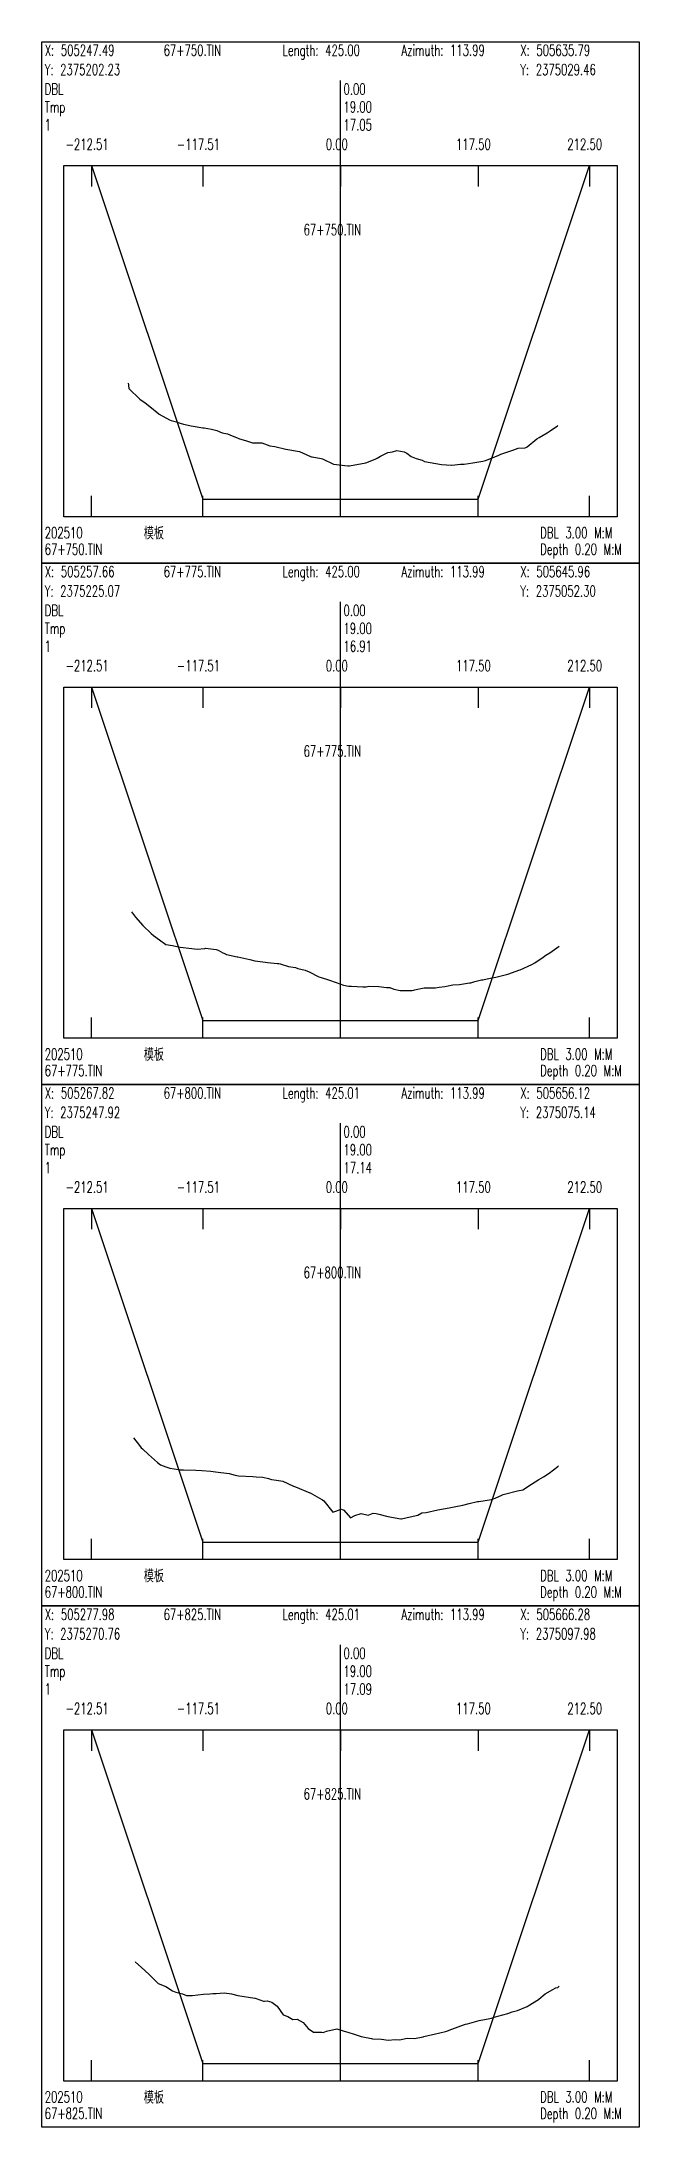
# Model space of a CAD drawing. Extents: x 1 to 171, y -594 to 0.
import ezdxf

# ---------------------------------------------------------------- set-up
doc = ezdxf.new("R2010")
doc.units = 0
doc.header["$MEASUREMENT"] = 0
doc.layers.add('LABELS', color=7, linetype='Continuous')
doc.layers.add('XSECTION', color=7, linetype='Continuous')
doc.styles.get("Standard").update_dxf_attribs({"font": 'txt.shx'})

msp = doc.modelspace()

# ---------------------------------------------------------------- linework, layer by layer
at = {"layer": 'XSECTION', "color": 0, "linetype": 'Continuous'}
for points in [[(1, -0.01), (171, -0.01), (171, -148.48), (1, -148.48), (1, -0.01)], [(86, -135.3), (86, -11.06)], [(86, -135.3), (86, -11.06)], [(7.3, -35.3), (164.71, -35.3), (164.71, -135.3), (7.3, -135.3), (7.3, -35.3)], [(15.17, -35.3), (15.17, -41.24)], [(15.17, -35.3), (46.83, -130.3)], [(15.17, -35.3), (46.83, -130.3)], [(46.83, -35.3), (46.83, -41.24)], [(86, -35.3), (86, -41.24)], [(125.17, -35.3), (125.17, -41.24)], [(125.17, -130.3), (156.84, -35.3)], [(125.17, -130.3), (156.84, -35.3)], [(156.84, -35.3), (156.84, -41.24)], [(15.17, -135.3), (15.17, -129.36)], [(46.83, -135.3), (46.83, -129.36)], [(46.83, -130.3), (86, -130.3)], [(46.83, -130.3), (46.83, -130.3)], [(46.83, -130.3), (86, -130.3)], [(86, -135.3), (86, -129.36)], [(86, -130.3), (125.17, -130.3)], [(86, -130.3), (125.17, -130.3)], [(125.17, -135.3), (125.17, -129.36)], [(125.17, -130.3), (125.17, -130.3)], [(156.84, -135.3), (156.84, -129.36)], [(1, -148.49), (171, -148.49), (171, -296.95), (1, -296.95), (1, -148.49)], [(86, -283.77), (86, -159.54)], [(86, -283.77), (86, -159.54)], [(7.3, -183.77), (164.71, -183.77), (164.71, -283.77), (7.3, -283.77), (7.3, -183.77)], [(15.17, -183.77), (15.17, -189.71)], [(15.17, -183.77), (46.83, -278.77)], [(15.17, -183.77), (46.83, -278.77)], [(46.83, -183.77), (46.83, -189.71)], [(86, -183.77), (86, -189.71)], [(125.17, -183.77), (125.17, -189.71)], [(125.17, -278.77), (156.84, -183.77)], [(125.17, -278.77), (156.84, -183.77)], [(156.84, -183.77), (156.84, -189.71)], [(15.17, -283.77), (15.17, -277.84)], [(46.83, -283.77), (46.83, -277.84)], [(46.83, -278.77), (86, -278.77)], [(46.83, -278.77), (46.83, -278.77)], [(46.83, -278.77), (86, -278.77)], [(86, -283.77), (86, -277.84)], [(86, -278.77), (125.17, -278.77)], [(86, -278.77), (125.17, -278.77)], [(125.17, -283.77), (125.17, -277.84)], [(125.17, -278.77), (125.17, -278.77)], [(156.84, -283.77), (156.84, -277.84)], [(1, -296.96), (171, -296.96), (171, -445.43), (1, -445.43), (1, -296.96)], [(86, -432.25), (86, -308.01)], [(86, -432.25), (86, -308.01)], [(7.3, -332.25), (164.71, -332.25), (164.71, -432.25), (7.3, -432.25), (7.3, -332.25)], [(15.17, -332.25), (15.17, -338.19)], [(15.17, -332.25), (46.83, -427.25)], [(15.17, -332.25), (46.83, -427.25)], [(46.83, -332.25), (46.83, -338.19)], [(86, -332.25), (86, -338.19)], [(125.17, -332.25), (125.17, -338.19)], [(125.17, -427.25), (156.84, -332.25)], [(125.17, -427.25), (156.84, -332.25)], [(156.84, -332.25), (156.84, -338.19)], [(15.17, -432.25), (15.17, -426.31)], [(46.83, -432.25), (46.83, -426.31)], [(46.83, -427.25), (86, -427.25)], [(46.83, -427.25), (46.83, -427.25)], [(46.83, -427.25), (86, -427.25)], [(86, -432.25), (86, -426.31)], [(86, -427.25), (125.17, -427.25)], [(86, -427.25), (125.17, -427.25)], [(125.17, -432.25), (125.17, -426.31)], [(125.17, -427.25), (125.17, -427.25)], [(156.84, -432.25), (156.84, -426.31)], [(1, -445.44), (171, -445.44), (171, -593.9), (1, -593.9), (1, -445.44)], [(86, -580.73), (86, -456.49)], [(86, -580.73), (86, -456.49)], [(7.3, -480.73), (164.71, -480.73), (164.71, -580.73), (7.3, -580.73), (7.3, -480.73)], [(15.17, -480.73), (15.17, -486.66)], [(15.17, -480.73), (46.83, -575.73)], [(15.17, -480.73), (46.83, -575.73)], [(46.83, -480.73), (46.83, -486.66)], [(86, -480.73), (86, -486.66)], [(125.17, -480.73), (125.17, -486.66)], [(125.17, -575.73), (156.84, -480.73)], [(125.17, -575.73), (156.84, -480.73)], [(156.84, -480.73), (156.84, -486.66)], [(15.17, -580.73), (15.17, -574.79)], [(46.83, -580.73), (46.83, -574.79)], [(46.83, -575.73), (86, -575.73)], [(46.83, -575.73), (46.83, -575.73)], [(46.83, -575.73), (86, -575.73)], [(86, -580.73), (86, -574.79)], [(86, -575.73), (125.17, -575.73)], [(86, -575.73), (125.17, -575.73)], [(125.17, -580.73), (125.17, -574.79)], [(125.17, -575.73), (125.17, -575.73)], [(156.84, -580.73), (156.84, -574.79)]]:
    msp.add_lwpolyline(points, dxfattribs=at)
at = {"layer": 'XSECTION', "color": 1, "linetype": 'Continuous'}
for points in [[(25.55, -97.25), (25.67, -97.7), (25.71, -97.9), (25.76, -98.8), (25.77, -98.8), (28.89, -101.8), (30.42, -102.8), (31.74, -103.85), (34.28, -106), (34.35, -106.05), (34.4, -106.1), (37.32, -107.7), (37.87, -107.85), (39.34, -108.3), (40.42, -108.65), (41.29, -108.9), (43.49, -109.4), (44.05, -109.5), (46.87, -110), (47.23, -110), (49.31, -110.3), (50.86, -110.7), (52.34, -111.4), (53.87, -111.7), (55.18, -112.25), (56.4, -112.7), (57.23, -113.1), (58.94, -113.55), (60.96, -114.2), (63.23, -114.2), (63.45, -114.25), (63.58, -114.25), (65.92, -115.05), (67.28, -115.25), (70.41, -116.05), (70.43, -116.05), (70.44, -116.05), (70.45, -116.05), (74.32, -116.7), (77.45, -118.1), (77.74, -118.25), (77.94, -118.25), (80.54, -118.65), (80.85, -118.75), (84.05, -120.3), (88.1, -120.8), (88.17, -120.8), (88.2, -120.8), (88.6, -120.75), (93.2, -119.9), (95.9, -118.9), (96.4, -118.6), (97.34, -118.05), (99.47, -116.95), (100.77, -116.8), (102.04, -116.45), (104.09, -116.8), (104.92, -117.15), (106.1, -118.1), (107.49, -118.7), (109.19, -119.15), (109.93, -119.55), (113.09, -120.1), (114.73, -120.45), (117.61, -120.55), (117.67, -120.55), (120.12, -120.35), (121.23, -120.35), (123.7, -119.95), (126.49, -119.45), (127.23, -119.25), (130.89, -117.8), (131.47, -117.55), (131.58, -117.5), (135.06, -116.3), (136.53, -115.8), (138.54, -115.7), (139.09, -115.4), (141.85, -113.1), (142.51, -112.7), (144.83, -111.4), (145.67, -110.8), (147.71, -109.35), (147.79, -109.2)], [(26.49, -247.82), (27.67, -249.27), (29.8, -251.72), (32.16, -253.92), (32.82, -254.52), (34.5, -255.72), (36.28, -257.07), (38.19, -257.42), (39.43, -257.67), (40.4, -257.82), (43.69, -258.22), (45.19, -258.42), (47.44, -258.22), (47.7, -258.17), (48.36, -258.27), (50.61, -258.47), (51.16, -258.67), (52.56, -259.42), (53.24, -259.77), (53.56, -259.92), (56.59, -260.57), (56.69, -260.57), (56.8, -260.62), (60.16, -261.37), (61.64, -261.72), (63.87, -262.07), (65.22, -262.17), (68.12, -262.47), (68.43, -262.52), (68.85, -262.62), (71.24, -263.32), (73.2, -263.67), (73.88, -263.92), (75.92, -264.37), (77.05, -264.87), (79.83, -266.32), (80.47, -266.52), (82.58, -267.17), (84.79, -267.87), (86.89, -268.67), (88.25, -268.92), (89.1, -268.97), (92.35, -269.17), (93.3, -269.12), (94.04, -268.92), (96.89, -269.02), (99.08, -269.32), (100.02, -269.32), (101.15, -269.77), (103, -270.17), (106.36, -270.22), (106.83, -270.12), (107.09, -270.02), (109.78, -269.42), (112.99, -269.42), (114.08, -269.27), (115.64, -269.07), (117.96, -268.62), (119.87, -268.47), (122.67, -268.02), (123.12, -267.97), (124.19, -267.67), (126.09, -267.17), (126.52, -267.17), (127.76, -266.82), (130.18, -266.37), (133.26, -265.62), (133.94, -265.47), (136.7, -264.42), (137.09, -264.27), (140.42, -262.77), (141.31, -262.27), (143.63, -260.72), (144.42, -260.17), (145.56, -259.47), (148.2, -257.57)], [(27.09, -397.55), (28.78, -399.75), (29.28, -400.4), (29.68, -400.75), (31.38, -402.3), (33.98, -404.6), (34.8, -405.3), (36.28, -405.8), (37.44, -406.2), (39.87, -406.6), (40.15, -406.7), (40.37, -406.65), (41.31, -406.65), (44.81, -406.8), (46.52, -406.85), (49.15, -407.1), (50.39, -407.25), (54.37, -407.7), (56.07, -408.2), (57, -408.35), (61.03, -408.55), (62.02, -408.7), (63.94, -408.8), (65.55, -409.15), (66.38, -409.4), (67.76, -409.65), (69.62, -409.95), (72.62, -411.3), (73.19, -411.5), (77.31, -413.2), (77.37, -413.25), (80.69, -415.1), (80.89, -415.25), (81.22, -415.55), (83.8, -418.75), (86.27, -417.85), (86.99, -418.2), (88.83, -420.35), (90.09, -419.7), (91.86, -419.15), (93.87, -419.6), (95.32, -419), (96.12, -419.15), (96.95, -419.35), (99.46, -420), (103.17, -420.65), (103.24, -420.65), (103.36, -420.6), (105.86, -420.1), (107.96, -419.55), (109.16, -418.95), (110.37, -418.85), (113.66, -418.1), (116.96, -417.5), (118.35, -417.2), (120.81, -416.7), (122.63, -416.25), (125.02, -415.75), (125.11, -415.75), (125.32, -415.7), (128.94, -415.1), (130.05, -414.75), (131.93, -413.9), (132.28, -413.75), (132.64, -413.65), (136.37, -412.7), (137.88, -412.4), (140.35, -410.8), (142.43, -409.45), (143.75, -408.65), (145.37, -407.6), (147.83, -405.7), (148, -405.55), (148.02, -405.55)], [(27.58, -546.73), (27.7, -546.88), (29.31, -548.33), (31.53, -550.43), (31.84, -550.68), (34.15, -552.93), (36.29, -553.83), (38.16, -555.08), (39.15, -555.43), (41, -555.88), (42.23, -556.38), (42.84, -556.33), (43.83, -556.33), (47.04, -556.03), (48.79, -555.93), (49.67, -555.83), (50.63, -555.83), (52.86, -555.63), (54.98, -555.93), (56.82, -556.33), (61.63, -557.13), (61.72, -557.13), (62.01, -557.23), (64.07, -558.03), (64.41, -558.03), (65.17, -557.93), (66.51, -558.28), (68, -559.43), (69.69, -561.88), (71.05, -562.33), (72.46, -563.23), (73.69, -563.13), (75.42, -564.08), (76.84, -565.73), (78.29, -566.83), (80.73, -566.83), (81.1, -566.93), (82.01, -566.53), (85, -565.88), (87.09, -566.53), (88.07, -566.78), (89.9, -567.38), (91.85, -568.03), (92.38, -568.13), (94.79, -568.63), (95.1, -568.68), (97.66, -568.83), (99.57, -569.08), (101.57, -568.93), (102.76, -569.03), (104.98, -568.53), (107.02, -568.63), (109.54, -568.13), (109.55, -568.13), (109.67, -568.08), (112.99, -567.33), (113.85, -567.13), (116.27, -566.53), (116.92, -566.23), (120.2, -565.03), (121.59, -564.53), (122.12, -564.43), (125.47, -563.53), (128.52, -562.93), (129, -562.83), (129.41, -562.68), (130.72, -562.28), (133.58, -561.48), (134.87, -561.03), (136.32, -560.63), (139.07, -559.53), (139.22, -559.48), (139.38, -559.33), (142.32, -557.48), (142.42, -557.38), (144.27, -555.88), (146.44, -554.68), (147.04, -554.28), (147.22, -554.18), (147.8, -554.13), (148.26, -553.68)]]:
    msp.add_lwpolyline(points, dxfattribs=at)

# ---------------------------------------------------------------- texts
at = {"layer": 'LABELS', "color": 0, "width": 0.666667}
for s, height, p in [('X: 505247.49', 3.1482, (1.85, -4.01)), ('67+750.TIN', 3.148, (35.68, -4.01)), ('Length: 425.00', 3.1482, (69.51, -4.01)), ('Azimuth: 113.99', 3.1482, (103.34, -4.01)), ('X: 505635.79', 3.1482, (137.17, -4.01)), ('Y: 2375202.23', 3.1482, (1.85, -9.54)), ('Y: 2375029.46', 3.1482, (137.17, -9.54)), ('Tmp', 3.148, (1.85, -20.16)), ('DBL', 3.148, (1.85, -15.06)), ('0.00', 3.148, (86.85, -15.06)), ('0.00', 3.148, (86.85, -15.06)), ('19.00', 3.148, (86.85, -20.16)), ('19.00', 3.148, (86.85, -20.16)), ('-212.51', 3.148, (7.82, -30.79)), ('-117.51', 3.148, (39.49, -30.79)), ('0.00', 3.148, (81.81, -30.79)), ('117.50', 3.148, (118.87, -30.79)), ('212.50', 3.148, (150.54, -30.79)), ('67+750.TIN', 3.148, (75.51, -55.11)), ('模板', 3.148, (30.04, -141.42)), ('DBL 3.00 M:M', 3.1482, (142.81, -141.42)), ('67+750.TIN', 3.148, (1.85, -146.1)), ('Depth 0.20 M:M', 3.1482, (142.81, -146.1)), ('X: 505257.66', 3.1482, (1.85, -152.49)), ('67+775.TIN', 3.148, (35.68, -152.49)), ('Length: 425.00', 3.1482, (69.51, -152.49)), ('Azimuth: 113.99', 3.1482, (103.34, -152.49)), ('X: 505645.96', 3.1482, (137.17, -152.49)), ('Y: 2375225.07', 3.1482, (1.85, -158.01)), ('Y: 2375052.30', 3.1482, (137.17, -158.01)), ('Tmp', 3.148, (1.85, -168.64)), ('DBL', 3.148, (1.85, -163.54)), ('0.00', 3.148, (86.85, -163.54)), ('0.00', 3.148, (86.85, -163.54)), ('19.00', 3.148, (86.85, -168.64)), ('19.00', 3.148, (86.85, -168.64)), ('-212.51', 3.148, (7.82, -179.27)), ('-117.51', 3.148, (39.49, -179.27)), ('0.00', 3.148, (81.81, -179.27)), ('117.50', 3.148, (118.87, -179.27)), ('212.50', 3.148, (150.54, -179.27)), ('67+775.TIN', 3.148, (75.51, -203.59)), ('模板', 3.148, (30.04, -289.9)), ('DBL 3.00 M:M', 3.1482, (142.81, -289.9)), ('67+775.TIN', 3.148, (1.85, -294.57)), ('Depth 0.20 M:M', 3.1482, (142.81, -294.57)), ('X: 505267.82', 3.1482, (1.85, -300.96)), ('67+800.TIN', 3.148, (35.68, -300.96)), ('Length: 425.01', 3.1482, (69.51, -300.96)), ('Azimuth: 113.99', 3.1482, (103.34, -300.96)), ('X: 505656.12', 3.1482, (137.17, -300.96)), ('Y: 2375247.92', 3.1482, (1.85, -306.49)), ('Y: 2375075.14', 3.1482, (137.17, -306.49)), ('Tmp', 3.148, (1.85, -317.12)), ('DBL', 3.148, (1.85, -312.01)), ('0.00', 3.148, (86.85, -312.01)), ('0.00', 3.148, (86.85, -312.01)), ('19.00', 3.148, (86.85, -317.12)), ('19.00', 3.148, (86.85, -317.12)), ('-212.51', 3.148, (7.82, -327.75)), ('-117.51', 3.148, (39.49, -327.75)), ('0.00', 3.148, (81.81, -327.75)), ('117.50', 3.148, (118.87, -327.75)), ('212.50', 3.148, (150.54, -327.75)), ('67+800.TIN', 3.148, (75.51, -352.06)), ('模板', 3.148, (30.04, -438.37)), ('DBL 3.00 M:M', 3.1482, (142.81, -438.37)), ('67+800.TIN', 3.148, (1.85, -443.05)), ('Depth 0.20 M:M', 3.1482, (142.81, -443.05)), ('X: 505277.98', 3.1482, (1.85, -449.44)), ('67+825.TIN', 3.148, (35.68, -449.44)), ('Length: 425.01', 3.1482, (69.51, -449.44)), ('Azimuth: 113.99', 3.1482, (103.34, -449.44)), ('X: 505666.28', 3.1482, (137.17, -449.44)), ('Y: 2375270.76', 3.1482, (1.85, -454.96)), ('Y: 2375097.98', 3.1482, (137.17, -454.96)), ('Tmp', 3.148, (1.85, -465.59)), ('DBL', 3.148, (1.85, -460.49)), ('0.00', 3.148, (86.85, -460.49)), ('0.00', 3.148, (86.85, -460.49)), ('19.00', 3.148, (86.85, -465.59)), ('19.00', 3.148, (86.85, -465.59)), ('-212.51', 3.148, (7.82, -476.22)), ('-117.51', 3.148, (39.49, -476.22)), ('0.00', 3.148, (81.81, -476.22)), ('117.50', 3.148, (118.87, -476.22)), ('212.50', 3.148, (150.54, -476.22)), ('67+825.TIN', 3.148, (75.51, -500.54)), ('模板', 3.148, (30.04, -586.85)), ('DBL 3.00 M:M', 3.1482, (142.81, -586.85)), ('67+825.TIN', 3.148, (1.85, -591.53)), ('Depth 0.20 M:M', 3.1482, (142.81, -591.53))]:
    msp.add_text(s, height=height, dxfattribs=at).set_placement(p)
at = {"layer": 'LABELS', "color": 1, "width": 0.666667}
for s, height, p in [('1', 3.15, (1.85, -25.26)), ('17.05', 3.148, (86.85, -25.26)), ('17.05', 3.148, (86.85, -25.26)), ('202510', 3.148, (1.85, -141.42)), ('1', 3.15, (1.85, -173.74)), ('16.91', 3.148, (86.85, -173.74)), ('16.91', 3.148, (86.85, -173.74)), ('202510', 3.148, (1.85, -289.9)), ('1', 3.15, (1.85, -322.22)), ('17.14', 3.148, (86.85, -322.22)), ('17.14', 3.148, (86.85, -322.22)), ('202510', 3.148, (1.85, -438.37)), ('1', 3.15, (1.85, -470.69)), ('17.09', 3.148, (86.85, -470.69)), ('17.09', 3.148, (86.85, -470.69)), ('202510', 3.148, (1.85, -586.85))]:
    msp.add_text(s, height=height, dxfattribs=at).set_placement(p)

doc.saveas('drawing.dxf')
